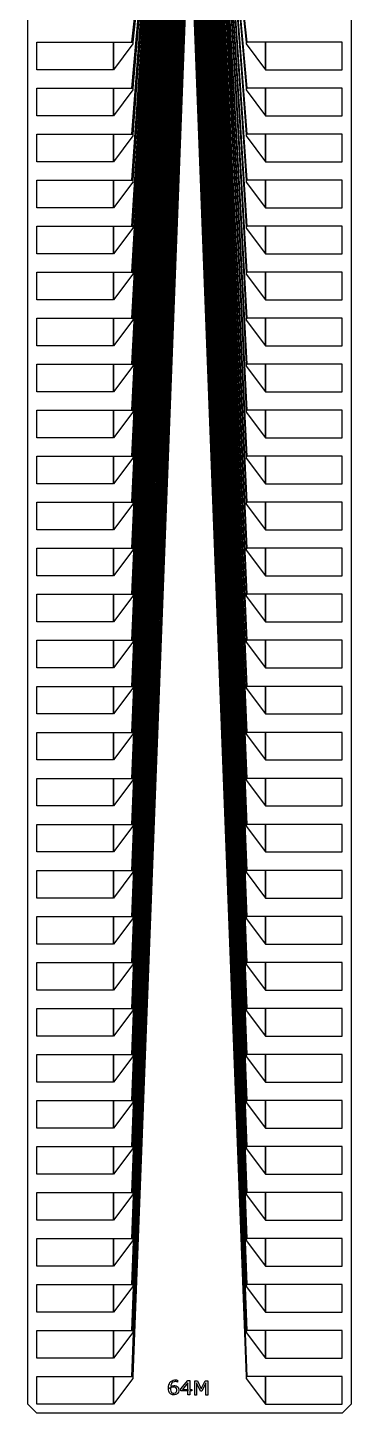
# Model space of a CAD drawing. Header units: inches. Extents: x 106592 to 209533, y 57057 to 74911.
# Drawn here: x 136619 to 137332, y 57077 to 60136 of the extents above; entities that cross this region are included whole.
import ezdxf

# ---------------------------------------------------------------- set-up
doc = ezdxf.new("R2010")
doc.units = ezdxf.units.IN
doc.header["$MEASUREMENT"] = 0
for name, color, linetype in [('metal', 221, 'Continuous'), ('nitride window', 40, 'Continuous'), ('profile', 140, 'Continuous')]:
    doc.layers.add(name, color=color, linetype=linetype)

msp = doc.modelspace()

# ---------------------------------------------------------------- linework, layer by layer
at = {"layer": 'metal'}
for points in [[(136941, 60397.1), (136942.6, 60397.1), (136850.2, 58173.7), (136848.1, 58173.7)], [(136850.2, 58275.3), (136848.1, 58275.3), (136937.8, 60397.1), (136939.4, 60397.1)], [(136934.6, 60397.1), (136936.2, 60397.1), (136850.2, 58376.9), (136848.1, 58376.9)], [(136850.2, 58478.5), (136848.1, 58478.5), (136931.4, 60397.1), (136933, 60397.1)], [(136850.2, 58580.1), (136848.1, 58580.1), (136928.2, 60397.1), (136929.8, 60397.1)], [(136925, 60397.1), (136926.6, 60397.1), (136850.2, 58681.7), (136848.1, 58681.7)], [(136944.2, 60397.1), (136945.8, 60397.1), (136850.2, 58072.1), (136848.1, 58072.1)], [(136947.4, 60397.1), (136949, 60397.1), (136850.2, 57970.5), (136848.1, 57970.5)], [(136973, 60397.1), (136974.6, 60397.1), (136850.2, 57157.7), (136848.1, 57157.7)], [(136969.8, 60397.1), (136971.4, 60397.1), (136850.2, 57259.3), (136848.1, 57259.3)], [(136950.6, 60397.1), (136952.2, 60397.1), (136850.2, 57868.9), (136848.1, 57868.9)], [(136850.2, 57767.3), (136848.1, 57767.3), (136953.8, 60397.1), (136955.4, 60397.1)], [(136850.2, 57665.7), (136848.1, 57665.7), (136957, 60397.1), (136958.6, 60397.1)], [(136960.2, 60397.1), (136961.8, 60397.1), (136850.2, 57564.1), (136848.1, 57564.1)], [(136850.2, 57462.5), (136848.1, 57462.5), (136963.4, 60397.1), (136965, 60397.1)], [(136966.6, 60397.1), (136968.2, 60397.1), (136850.2, 57360.9), (136848.1, 57360.9)], [(136915.4, 60397.1), (136917, 60397.1), (136850.2, 58986.6), (136848.1, 58986.6)], [(136850.2, 59088.2), (136848.1, 59088.2), (136912.2, 60397.1), (136913.8, 60397.1)], [(136909, 60397.1), (136910.6, 60397.1), (136850.2, 59189.8), (136848.1, 59189.8)], [(136850.2, 59291.4), (136848.1, 59291.4), (136905.8, 60397.1), (136907.4, 60397.1)], [(136850.2, 59393), (136848.1, 59393), (136902.6, 60397.1), (136904.2, 60397.1)], [(136899.4, 60397.1), (136901, 60397.1), (136850.2, 59494.6), (136848.1, 59494.6)], [(136918.6, 60397.1), (136920.2, 60397.1), (136850.2, 58885), (136848.1, 58885)], [(136921.8, 60397.1), (136923.4, 60397.1), (136850.2, 58783.3), (136848.1, 58783.3)], [(136896.2, 60397.1), (136897.8, 60397.1), (136850.2, 59596.2), (136848.1, 59596.2)], [(136893, 60397.1), (136894.6, 60397.1), (136850.2, 59697.8), (136848.1, 59697.8)], [(136850.2, 60104.2), (136848.1, 60104.2), (136880.2, 60397.1), (136881.8, 60397.1)], [(136883.4, 60397.1), (136885, 60397.1), (136850.2, 60002.6), (136848.1, 60002.6)], [(136850.2, 59901), (136848.1, 59901), (136886.6, 60397.1), (136888.2, 60397.1)], [(136889.8, 60397.1), (136891.4, 60397.1), (136850.2, 59799.4), (136848.1, 59799.4)], [(136977.8, 60397.1), (136976.2, 60397.1), (137100.5, 57157.7), (137102.6, 57157.7)], [(136981, 60397.1), (136979.4, 60397.1), (137100.5, 57259.3), (137102.6, 57259.3)], [(136984.2, 60397.1), (136982.6, 60397.1), (137100.5, 57360.9), (137102.6, 57360.9)], [(137100.5, 57462.5), (137102.6, 57462.5), (136987.4, 60397.1), (136985.8, 60397.1)], [(136990.6, 60397.1), (136989, 60397.1), (137100.5, 57564.1), (137102.6, 57564.1)], [(137100.5, 57665.7), (137102.6, 57665.7), (136993.8, 60397.1), (136992.2, 60397.1)], [(137100.5, 57767.3), (137102.6, 57767.3), (136997, 60397.1), (136995.4, 60397.1)], [(137000.2, 60397.1), (136998.6, 60397.1), (137100.5, 57868.9), (137102.6, 57868.9)], [(137003.4, 60397.1), (137001.8, 60397.1), (137100.5, 57970.5), (137102.6, 57970.5)], [(137006.6, 60397.1), (137005, 60397.1), (137100.5, 58072.1), (137102.6, 58072.1)], [(137009.8, 60397.1), (137008.2, 60397.1), (137100.5, 58173.7), (137102.6, 58173.7)], [(137100.5, 58275.3), (137102.6, 58275.3), (137013, 60397.1), (137011.4, 60397.1)], [(137016.2, 60397.1), (137014.6, 60397.1), (137100.5, 58376.9), (137102.6, 58376.9)], [(137100.5, 58478.5), (137102.6, 58478.5), (137019.4, 60397.1), (137017.8, 60397.1)], [(137100.5, 58580.1), (137102.6, 58580.1), (137022.6, 60397.1), (137021, 60397.1)], [(137025.8, 60397.1), (137024.2, 60397.1), (137100.5, 58681.7), (137102.6, 58681.7)], [(137029, 60397.1), (137027.4, 60397.1), (137100.5, 58783.3), (137102.6, 58783.3)], [(137032.2, 60397.1), (137030.6, 60397.1), (137100.5, 58885), (137102.6, 58885)], [(137035.4, 60397.1), (137033.8, 60397.1), (137100.5, 58986.6), (137102.6, 58986.6)], [(137100.5, 59088.2), (137102.6, 59088.2), (137038.6, 60397.1), (137037, 60397.1)], [(137041.8, 60397.1), (137040.2, 60397.1), (137100.5, 59189.8), (137102.6, 59189.8)], [(137100.5, 59291.4), (137102.6, 59291.4), (137045, 60397.1), (137043.4, 60397.1)], [(137100.5, 59393), (137102.6, 59393), (137048.2, 60397.1), (137046.6, 60397.1)], [(137051.4, 60397.1), (137049.8, 60397.1), (137100.5, 59494.6), (137102.6, 59494.6)], [(137054.6, 60397.1), (137053, 60397.1), (137100.5, 59596.2), (137102.6, 59596.2)], [(137057.8, 60397.1), (137056.2, 60397.1), (137100.5, 59697.8), (137102.6, 59697.8)], [(137061, 60397.1), (137059.4, 60397.1), (137100.5, 59799.4), (137102.6, 59799.4)], [(137100.5, 59901), (137102.6, 59901), (137064.2, 60397.1), (137062.6, 60397.1)], [(137067.4, 60397.1), (137065.8, 60397.1), (137100.5, 60002.6), (137102.6, 60002.6)], [(137100.5, 60104.2), (137102.6, 60104.2), (137070.6, 60397.1), (137069, 60397.1)], [(136638.5, 60104.2), (136807.9, 60104.2), (136807.9, 60043.2), (136638.5, 60043.2)], [(136807.9, 60043.2), (136807.9, 60104.2), (136850.2, 60104.2), (136850.2, 60100), (136807.9, 60043.2)], [(137142.8, 60043.2), (137142.8, 60104.2), (137100.5, 60104.2), (137100.5, 60100), (137142.8, 60043.2)], [(137312.2, 60104.2), (137142.8, 60104.2), (137142.8, 60043.2), (137312.2, 60043.2)], [(136638.5, 60002.6), (136807.9, 60002.6), (136807.9, 59941.6), (136638.5, 59941.6)], [(136807.9, 59941.6), (136807.9, 60002.6), (136850.2, 60002.6), (136850.2, 59998.4), (136807.9, 59941.6)], [(137142.8, 59941.6), (137142.8, 60002.6), (137100.5, 60002.6), (137100.5, 59998.4), (137142.8, 59941.6)], [(137312.2, 60002.6), (137142.8, 60002.6), (137142.8, 59941.6), (137312.2, 59941.6)], [(136638.5, 59901), (136807.9, 59901), (136807.9, 59840), (136638.5, 59840)], [(136807.9, 59840), (136807.9, 59901), (136850.2, 59901), (136850.2, 59896.8), (136807.9, 59840)], [(137142.8, 59840), (137142.8, 59901), (137100.5, 59901), (137100.5, 59896.8), (137142.8, 59840)], [(137312.2, 59901), (137142.8, 59901), (137142.8, 59840), (137312.2, 59840)], [(136638.5, 59799.4), (136807.9, 59799.4), (136807.9, 59738.4), (136638.5, 59738.4)], [(136807.9, 59738.4), (136807.9, 59799.4), (136850.2, 59799.4), (136850.2, 59795.2), (136807.9, 59738.4)], [(137142.8, 59738.4), (137142.8, 59799.4), (137100.5, 59799.4), (137100.5, 59795.2), (137142.8, 59738.4)], [(137312.2, 59799.4), (137142.8, 59799.4), (137142.8, 59738.4), (137312.2, 59738.4)], [(136638.5, 59697.8), (136807.9, 59697.8), (136807.9, 59636.8), (136638.5, 59636.8)], [(136807.9, 59636.8), (136807.9, 59697.8), (136850.2, 59697.8), (136850.2, 59693.5), (136807.9, 59636.8)], [(137142.8, 59636.8), (137142.8, 59697.8), (137100.5, 59697.8), (137100.5, 59693.5), (137142.8, 59636.8)], [(137312.2, 59697.8), (137142.8, 59697.8), (137142.8, 59636.8), (137312.2, 59636.8)], [(136638.5, 59596.2), (136807.9, 59596.2), (136807.9, 59535.2), (136638.5, 59535.2)], [(136807.9, 59535.2), (136807.9, 59596.2), (136850.2, 59596.2), (136850.2, 59591.9), (136807.9, 59535.2)], [(137142.8, 59535.2), (137142.8, 59596.2), (137100.5, 59596.2), (137100.5, 59591.9), (137142.8, 59535.2)], [(137312.2, 59596.2), (137142.8, 59596.2), (137142.8, 59535.2), (137312.2, 59535.2)], [(136638.5, 59494.6), (136807.9, 59494.6), (136807.9, 59433.6), (136638.5, 59433.6)], [(136807.9, 59433.6), (136807.9, 59494.6), (136850.2, 59494.6), (136850.2, 59490.3), (136807.9, 59433.6)], [(137142.8, 59433.6), (137142.8, 59494.6), (137100.5, 59494.6), (137100.5, 59490.3), (137142.8, 59433.6)], [(137312.2, 59494.6), (137142.8, 59494.6), (137142.8, 59433.6), (137312.2, 59433.6)], [(136638.5, 59393), (136807.9, 59393), (136807.9, 59332), (136638.5, 59332)], [(136807.9, 59332), (136807.9, 59393), (136850.2, 59393), (136850.2, 59388.7), (136807.9, 59332)], [(137142.8, 59332), (137142.8, 59393), (137100.5, 59393), (137100.5, 59388.7), (137142.8, 59332)], [(137312.2, 59393), (137142.8, 59393), (137142.8, 59332), (137312.2, 59332)], [(136638.5, 59291.4), (136807.9, 59291.4), (136807.9, 59230.4), (136638.5, 59230.4)], [(136807.9, 59230.4), (136807.9, 59291.4), (136850.2, 59291.4), (136850.2, 59287.1), (136807.9, 59230.4)], [(137142.8, 59230.4), (137142.8, 59291.4), (137100.5, 59291.4), (137100.5, 59287.1), (137142.8, 59230.4)], [(137312.2, 59291.4), (137142.8, 59291.4), (137142.8, 59230.4), (137312.2, 59230.4)], [(136638.5, 59189.8), (136807.9, 59189.8), (136807.9, 59128.8), (136638.5, 59128.8)], [(136807.9, 59128.8), (136807.9, 59189.8), (136850.2, 59189.8), (136850.2, 59185.5), (136807.9, 59128.8)], [(137142.8, 59128.8), (137142.8, 59189.8), (137100.5, 59189.8), (137100.5, 59185.5), (137142.8, 59128.8)], [(137312.2, 59189.8), (137142.8, 59189.8), (137142.8, 59128.8), (137312.2, 59128.8)], [(136638.5, 59088.2), (136807.9, 59088.2), (136807.9, 59027.2), (136638.5, 59027.2)], [(136807.9, 59027.2), (136807.9, 59088.2), (136850.2, 59088.2), (136850.2, 59083.9), (136807.9, 59027.2)], [(137142.8, 59027.2), (137142.8, 59088.2), (137100.5, 59088.2), (137100.5, 59083.9), (137142.8, 59027.2)], [(137312.2, 59088.2), (137142.8, 59088.2), (137142.8, 59027.2), (137312.2, 59027.2)], [(136638.5, 58986.6), (136807.9, 58986.6), (136807.9, 58925.6), (136638.5, 58925.6)], [(136807.9, 58925.6), (136807.9, 58986.6), (136850.2, 58986.6), (136850.2, 58982.3), (136807.9, 58925.6)], [(137142.8, 58925.6), (137142.8, 58986.6), (137100.5, 58986.6), (137100.5, 58982.3), (137142.8, 58925.6)], [(137312.2, 58986.6), (137142.8, 58986.6), (137142.8, 58925.6), (137312.2, 58925.6)], [(136638.5, 58885), (136807.9, 58885), (136807.9, 58824), (136638.5, 58824)], [(136807.9, 58824), (136807.9, 58885), (136850.2, 58885), (136850.2, 58880.7), (136807.9, 58824)], [(137142.8, 58824), (137142.8, 58885), (137100.5, 58885), (137100.5, 58880.7), (137142.8, 58824)], [(137312.2, 58885), (137142.8, 58885), (137142.8, 58824), (137312.2, 58824)], [(136638.5, 58783.3), (136807.9, 58783.3), (136807.9, 58722.4), (136638.5, 58722.4)], [(136807.9, 58722.4), (136807.9, 58783.3), (136850.2, 58783.3), (136850.2, 58779.1), (136807.9, 58722.4)], [(137142.8, 58722.4), (137142.8, 58783.3), (137100.5, 58783.3), (137100.5, 58779.1), (137142.8, 58722.4)], [(137312.2, 58783.3), (137142.8, 58783.3), (137142.8, 58722.4), (137312.2, 58722.4)], [(136638.5, 58681.7), (136807.9, 58681.7), (136807.9, 58620.8), (136638.5, 58620.8)], [(136807.9, 58620.8), (136807.9, 58681.7), (136850.2, 58681.7), (136850.2, 58677.5), (136807.9, 58620.8)], [(137142.8, 58620.8), (137142.8, 58681.7), (137100.5, 58681.7), (137100.5, 58677.5), (137142.8, 58620.8)], [(137312.2, 58681.7), (137142.8, 58681.7), (137142.8, 58620.8), (137312.2, 58620.8)], [(136638.5, 58580.1), (136807.9, 58580.1), (136807.9, 58519.2), (136638.5, 58519.2)], [(136807.9, 58519.2), (136807.9, 58580.1), (136850.2, 58580.1), (136850.2, 58575.9), (136807.9, 58519.2)], [(137142.8, 58519.2), (137142.8, 58580.1), (137100.5, 58580.1), (137100.5, 58575.9), (137142.8, 58519.2)], [(137312.2, 58580.1), (137142.8, 58580.1), (137142.8, 58519.2), (137312.2, 58519.2)], [(136638.5, 58478.5), (136807.9, 58478.5), (136807.9, 58417.6), (136638.5, 58417.6)], [(136807.9, 58417.6), (136807.9, 58478.5), (136850.2, 58478.5), (136850.2, 58474.3), (136807.9, 58417.6)], [(137142.8, 58417.6), (137142.8, 58478.5), (137100.5, 58478.5), (137100.5, 58474.3), (137142.8, 58417.6)], [(137312.2, 58478.5), (137142.8, 58478.5), (137142.8, 58417.6), (137312.2, 58417.6)], [(136638.5, 58376.9), (136807.9, 58376.9), (136807.9, 58316), (136638.5, 58316)], [(136807.9, 58316), (136807.9, 58376.9), (136850.2, 58376.9), (136850.2, 58372.7), (136807.9, 58316)], [(137142.8, 58316), (137142.8, 58376.9), (137100.5, 58376.9), (137100.5, 58372.7), (137142.8, 58316)], [(137312.2, 58376.9), (137142.8, 58376.9), (137142.8, 58316), (137312.2, 58316)], [(136638.5, 58275.3), (136807.9, 58275.3), (136807.9, 58214.4), (136638.5, 58214.4)], [(136807.9, 58214.4), (136807.9, 58275.3), (136850.2, 58275.3), (136850.2, 58271.1), (136807.9, 58214.4)], [(137142.8, 58214.4), (137142.8, 58275.3), (137100.5, 58275.3), (137100.5, 58271.1), (137142.8, 58214.4)], [(137312.2, 58275.3), (137142.8, 58275.3), (137142.8, 58214.4), (137312.2, 58214.4)], [(136638.5, 58173.7), (136807.9, 58173.7), (136807.9, 58112.8), (136638.5, 58112.8)], [(136807.9, 58112.8), (136807.9, 58173.7), (136850.2, 58173.7), (136850.2, 58169.5), (136807.9, 58112.8)], [(137142.8, 58112.8), (137142.8, 58173.7), (137100.5, 58173.7), (137100.5, 58169.5), (137142.8, 58112.8)], [(137312.2, 58173.7), (137142.8, 58173.7), (137142.8, 58112.8), (137312.2, 58112.8)], [(136638.5, 58072.1), (136807.9, 58072.1), (136807.9, 58011.2), (136638.5, 58011.2)], [(136807.9, 58011.2), (136807.9, 58072.1), (136850.2, 58072.1), (136850.2, 58067.9), (136807.9, 58011.2)], [(137142.8, 58011.2), (137142.8, 58072.1), (137100.5, 58072.1), (137100.5, 58067.9), (137142.8, 58011.2)], [(137312.2, 58072.1), (137142.8, 58072.1), (137142.8, 58011.2), (137312.2, 58011.2)], [(136638.5, 57970.5), (136807.9, 57970.5), (136807.9, 57909.6), (136638.5, 57909.6)], [(136807.9, 57909.6), (136807.9, 57970.5), (136850.2, 57970.5), (136850.2, 57966.3), (136807.9, 57909.6)], [(137142.8, 57909.6), (137142.8, 57970.5), (137100.5, 57970.5), (137100.5, 57966.3), (137142.8, 57909.6)], [(137312.2, 57970.5), (137142.8, 57970.5), (137142.8, 57909.6), (137312.2, 57909.6)], [(136638.5, 57868.9), (136807.9, 57868.9), (136807.9, 57807.9), (136638.5, 57807.9)], [(136807.9, 57807.9), (136807.9, 57868.9), (136850.2, 57868.9), (136850.2, 57864.7), (136807.9, 57807.9)], [(137142.8, 57807.9), (137142.8, 57868.9), (137100.5, 57868.9), (137100.5, 57864.7), (137142.8, 57807.9)], [(137312.2, 57868.9), (137142.8, 57868.9), (137142.8, 57807.9), (137312.2, 57807.9)], [(136638.5, 57767.3), (136807.9, 57767.3), (136807.9, 57706.3), (136638.5, 57706.3)], [(136807.9, 57706.3), (136807.9, 57767.3), (136850.2, 57767.3), (136850.2, 57763.1), (136807.9, 57706.3)], [(137142.8, 57706.3), (137142.8, 57767.3), (137100.5, 57767.3), (137100.5, 57763.1), (137142.8, 57706.3)], [(137312.2, 57767.3), (137142.8, 57767.3), (137142.8, 57706.3), (137312.2, 57706.3)], [(136638.5, 57665.7), (136807.9, 57665.7), (136807.9, 57604.7), (136638.5, 57604.7)], [(136807.9, 57604.7), (136807.9, 57665.7), (136850.2, 57665.7), (136850.2, 57661.5), (136807.9, 57604.7)], [(137142.8, 57604.7), (137142.8, 57665.7), (137100.5, 57665.7), (137100.5, 57661.5), (137142.8, 57604.7)], [(137312.2, 57665.7), (137142.8, 57665.7), (137142.8, 57604.7), (137312.2, 57604.7)], [(136638.5, 57564.1), (136807.9, 57564.1), (136807.9, 57503.1), (136638.5, 57503.1)], [(136807.9, 57503.1), (136807.9, 57564.1), (136850.2, 57564.1), (136850.2, 57559.9), (136807.9, 57503.1)], [(137142.8, 57503.1), (137142.8, 57564.1), (137100.5, 57564.1), (137100.5, 57559.9), (137142.8, 57503.1)], [(137312.2, 57564.1), (137142.8, 57564.1), (137142.8, 57503.1), (137312.2, 57503.1)], [(136638.5, 57462.5), (136807.9, 57462.5), (136807.9, 57401.5), (136638.5, 57401.5)], [(136807.9, 57401.5), (136807.9, 57462.5), (136850.2, 57462.5), (136850.2, 57458.3), (136807.9, 57401.5)], [(137142.8, 57401.5), (137142.8, 57462.5), (137100.5, 57462.5), (137100.5, 57458.3), (137142.8, 57401.5)], [(137312.2, 57462.5), (137142.8, 57462.5), (137142.8, 57401.5), (137312.2, 57401.5)], [(136638.5, 57360.9), (136807.9, 57360.9), (136807.9, 57299.9), (136638.5, 57299.9)], [(136807.9, 57299.9), (136807.9, 57360.9), (136850.2, 57360.9), (136850.2, 57356.7), (136807.9, 57299.9)], [(137142.8, 57299.9), (137142.8, 57360.9), (137100.5, 57360.9), (137100.5, 57356.7), (137142.8, 57299.9)], [(137312.2, 57360.9), (137142.8, 57360.9), (137142.8, 57299.9), (137312.2, 57299.9)], [(136638.5, 57259.3), (136807.9, 57259.3), (136807.9, 57198.3), (136638.5, 57198.3)], [(136807.9, 57198.3), (136807.9, 57259.3), (136850.2, 57259.3), (136850.2, 57255.1), (136807.9, 57198.3)], [(137142.8, 57198.3), (137142.8, 57259.3), (137100.5, 57259.3), (137100.5, 57255.1), (137142.8, 57198.3)], [(137312.2, 57259.3), (137142.8, 57259.3), (137142.8, 57198.3), (137312.2, 57198.3)], [(136638.5, 57157.7), (136807.9, 57157.7), (136807.9, 57096.7), (136638.5, 57096.7)], [(136807.9, 57096.7), (136807.9, 57157.7), (136850.2, 57157.7), (136850.2, 57153.4), (136807.9, 57096.7)], [(136948.7, 57149.9), (136948.8, 57145.7), (136946.2, 57146.6), (136943.9, 57146.8), (136941.7, 57146.4), (136938.4, 57145.2), (136936.7, 57143.9), (136935.3, 57141.5), (136934.2, 57138.8), (136933.9, 57135.9), (136935.6, 57136.8), (136937.8, 57137.7), (136940.8, 57138.3), (136943, 57138.3), (136945.9, 57137.6), (136948.2, 57136.1), (136950.2, 57134.4), (136951.4, 57132.1), (136951.8, 57129.7), (136951.9, 57126.6), (136951, 57123.3), (136949.5, 57121), (136947.9, 57119.5), (136945.3, 57117.9), (136942.6, 57117.2), (136940.2, 57117.2), (136937.5, 57117.4), (136933.7, 57119.4), (136931.4, 57121.9), (136929.9, 57125.5), (136929.3, 57128.5), (136929.2, 57131.6), (136933.6, 57132.9), (136933.8, 57128.6), (136934.4, 57125.5), (136935.8, 57122.6), (136938.6, 57121.1), (136941.1, 57121), (136944.2, 57121.6), (136946.2, 57123.1), (136947.3, 57126.2), (136947.2, 57129.3), (136946.7, 57131.5), (136945.2, 57133.7), (136942.5, 57134.6), (136939.1, 57134.6), (136935.5, 57133.8), (136934.4, 57133.3), (136933.6, 57133), (136929.1, 57131.7), (136929.1, 57132), (136929.1, 57132.1), (136929.2, 57135.6), (136929.9, 57139.3), (136930.9, 57142), (136932.2, 57144.4), (136934.1, 57146.8), (136936.9, 57148.6), (136939.5, 57149.9), (136941.9, 57150.3), (136943.7, 57150.5), (136945.2, 57150.5), (136946.8, 57150.4), (136948, 57150.2)], [(136972, 57149.1), (136975.9, 57149.1), (136975.9, 57129.5), (136980.6, 57129.5), (136980.6, 57126), (136975.9, 57126), (136975.8, 57117.1), (136971.7, 57117.2), (136971.6, 57126), (136971.7, 57143.7), (136959.6, 57129.6), (136971.6, 57129.6), (136971.6, 57126.1), (136956.4, 57126.1), (136956.5, 57131)], [(136987, 57116.7), (136987, 57148.6), (136992.8, 57148.6), (137001.3, 57130.8), (137009.6, 57148.6), (137015.5, 57148.6), (137015.5, 57116.6), (137011.3, 57116.6), (137011.2, 57144.1), (137002.3, 57125.4), (136999.8, 57125.4), (136991, 57144.2), (136991, 57116.6)], [(137142.8, 57096.7), (137142.8, 57157.7), (137100.5, 57157.7), (137100.5, 57153.4), (137142.8, 57096.7)], [(137312.2, 57157.7), (137142.8, 57157.7), (137142.8, 57096.7), (137312.2, 57096.7)]]:
    msp.add_lwpolyline(points, close=True, dxfattribs=at)
at = {"layer": 'nitride window'}
for points in [[(136638.5, 60104.2), (136807.9, 60104.2), (136807.9, 60043.2), (136638.5, 60043.2)], [(137312.2, 60104.2), (137142.8, 60104.2), (137142.8, 60043.2), (137312.2, 60043.2)], [(136638.5, 60002.6), (136807.9, 60002.6), (136807.9, 59941.6), (136638.5, 59941.6)], [(137312.2, 60002.6), (137142.8, 60002.6), (137142.8, 59941.6), (137312.2, 59941.6)], [(136638.5, 59901), (136807.9, 59901), (136807.9, 59840), (136638.5, 59840)], [(137312.2, 59901), (137142.8, 59901), (137142.8, 59840), (137312.2, 59840)], [(136638.5, 59799.4), (136807.9, 59799.4), (136807.9, 59738.4), (136638.5, 59738.4)], [(137312.2, 59799.4), (137142.8, 59799.4), (137142.8, 59738.4), (137312.2, 59738.4)], [(136638.5, 59697.8), (136807.9, 59697.8), (136807.9, 59636.8), (136638.5, 59636.8)], [(137312.2, 59697.8), (137142.8, 59697.8), (137142.8, 59636.8), (137312.2, 59636.8)], [(136638.5, 59596.2), (136807.9, 59596.2), (136807.9, 59535.2), (136638.5, 59535.2)], [(137312.2, 59596.2), (137142.8, 59596.2), (137142.8, 59535.2), (137312.2, 59535.2)], [(136638.5, 59494.6), (136807.9, 59494.6), (136807.9, 59433.6), (136638.5, 59433.6)], [(137312.2, 59494.6), (137142.8, 59494.6), (137142.8, 59433.6), (137312.2, 59433.6)], [(136638.5, 59393), (136807.9, 59393), (136807.9, 59332), (136638.5, 59332)], [(137312.2, 59393), (137142.8, 59393), (137142.8, 59332), (137312.2, 59332)], [(136638.5, 59291.4), (136807.9, 59291.4), (136807.9, 59230.4), (136638.5, 59230.4)], [(137312.2, 59291.4), (137142.8, 59291.4), (137142.8, 59230.4), (137312.2, 59230.4)], [(136638.5, 59189.8), (136807.9, 59189.8), (136807.9, 59128.8), (136638.5, 59128.8)], [(137312.2, 59189.8), (137142.8, 59189.8), (137142.8, 59128.8), (137312.2, 59128.8)], [(136638.5, 59088.2), (136807.9, 59088.2), (136807.9, 59027.2), (136638.5, 59027.2)], [(137312.2, 59088.2), (137142.8, 59088.2), (137142.8, 59027.2), (137312.2, 59027.2)], [(136638.5, 58986.6), (136807.9, 58986.6), (136807.9, 58925.6), (136638.5, 58925.6)], [(137312.2, 58986.6), (137142.8, 58986.6), (137142.8, 58925.6), (137312.2, 58925.6)], [(136638.5, 58885), (136807.9, 58885), (136807.9, 58824), (136638.5, 58824)], [(137312.2, 58885), (137142.8, 58885), (137142.8, 58824), (137312.2, 58824)], [(136638.5, 58783.3), (136807.9, 58783.3), (136807.9, 58722.4), (136638.5, 58722.4)], [(137312.2, 58783.3), (137142.8, 58783.3), (137142.8, 58722.4), (137312.2, 58722.4)], [(136638.5, 58681.7), (136807.9, 58681.7), (136807.9, 58620.8), (136638.5, 58620.8)], [(137312.2, 58681.7), (137142.8, 58681.7), (137142.8, 58620.8), (137312.2, 58620.8)], [(136638.5, 58580.1), (136807.9, 58580.1), (136807.9, 58519.2), (136638.5, 58519.2)], [(137312.2, 58580.1), (137142.8, 58580.1), (137142.8, 58519.2), (137312.2, 58519.2)], [(136638.5, 58478.5), (136807.9, 58478.5), (136807.9, 58417.6), (136638.5, 58417.6)], [(137312.2, 58478.5), (137142.8, 58478.5), (137142.8, 58417.6), (137312.2, 58417.6)], [(136638.5, 58376.9), (136807.9, 58376.9), (136807.9, 58316), (136638.5, 58316)], [(137312.2, 58376.9), (137142.8, 58376.9), (137142.8, 58316), (137312.2, 58316)], [(136638.5, 58275.3), (136807.9, 58275.3), (136807.9, 58214.4), (136638.5, 58214.4)], [(137312.2, 58275.3), (137142.8, 58275.3), (137142.8, 58214.4), (137312.2, 58214.4)], [(136638.5, 58173.7), (136807.9, 58173.7), (136807.9, 58112.8), (136638.5, 58112.8)], [(137312.2, 58173.7), (137142.8, 58173.7), (137142.8, 58112.8), (137312.2, 58112.8)], [(136638.5, 58072.1), (136807.9, 58072.1), (136807.9, 58011.2), (136638.5, 58011.2)], [(137312.2, 58072.1), (137142.8, 58072.1), (137142.8, 58011.2), (137312.2, 58011.2)], [(136638.5, 57970.5), (136807.9, 57970.5), (136807.9, 57909.6), (136638.5, 57909.6)], [(137312.2, 57970.5), (137142.8, 57970.5), (137142.8, 57909.6), (137312.2, 57909.6)], [(136638.5, 57868.9), (136807.9, 57868.9), (136807.9, 57807.9), (136638.5, 57807.9)], [(137312.2, 57868.9), (137142.8, 57868.9), (137142.8, 57807.9), (137312.2, 57807.9)], [(136638.5, 57767.3), (136807.9, 57767.3), (136807.9, 57706.3), (136638.5, 57706.3)], [(137312.2, 57767.3), (137142.8, 57767.3), (137142.8, 57706.3), (137312.2, 57706.3)], [(136638.5, 57665.7), (136807.9, 57665.7), (136807.9, 57604.7), (136638.5, 57604.7)], [(137312.2, 57665.7), (137142.8, 57665.7), (137142.8, 57604.7), (137312.2, 57604.7)], [(136638.5, 57564.1), (136807.9, 57564.1), (136807.9, 57503.1), (136638.5, 57503.1)], [(137312.2, 57564.1), (137142.8, 57564.1), (137142.8, 57503.1), (137312.2, 57503.1)], [(136638.5, 57462.5), (136807.9, 57462.5), (136807.9, 57401.5), (136638.5, 57401.5)], [(137312.2, 57462.5), (137142.8, 57462.5), (137142.8, 57401.5), (137312.2, 57401.5)], [(136638.5, 57360.9), (136807.9, 57360.9), (136807.9, 57299.9), (136638.5, 57299.9)], [(137312.2, 57360.9), (137142.8, 57360.9), (137142.8, 57299.9), (137312.2, 57299.9)], [(136638.5, 57259.3), (136807.9, 57259.3), (136807.9, 57198.3), (136638.5, 57198.3)], [(137312.2, 57259.3), (137142.8, 57259.3), (137142.8, 57198.3), (137312.2, 57198.3)], [(136638.5, 57157.7), (136807.9, 57157.7), (136807.9, 57096.7), (136638.5, 57096.7)], [(137312.2, 57157.7), (137142.8, 57157.7), (137142.8, 57096.7), (137312.2, 57096.7)]]:
    msp.add_lwpolyline(points, close=True, dxfattribs=at)
at = {"layer": 'profile'}
msp.add_lwpolyline([(136618.5, 60547.4), (136638.5, 60567.4), (137312.2, 60567.4), (137332.2, 60547.4), (137332.2, 57096.7), (137312.2, 57076.7), (136638.5, 57076.7), (136618.5, 57096.7)], close=True, dxfattribs=at)

doc.saveas('drawing.dxf')
